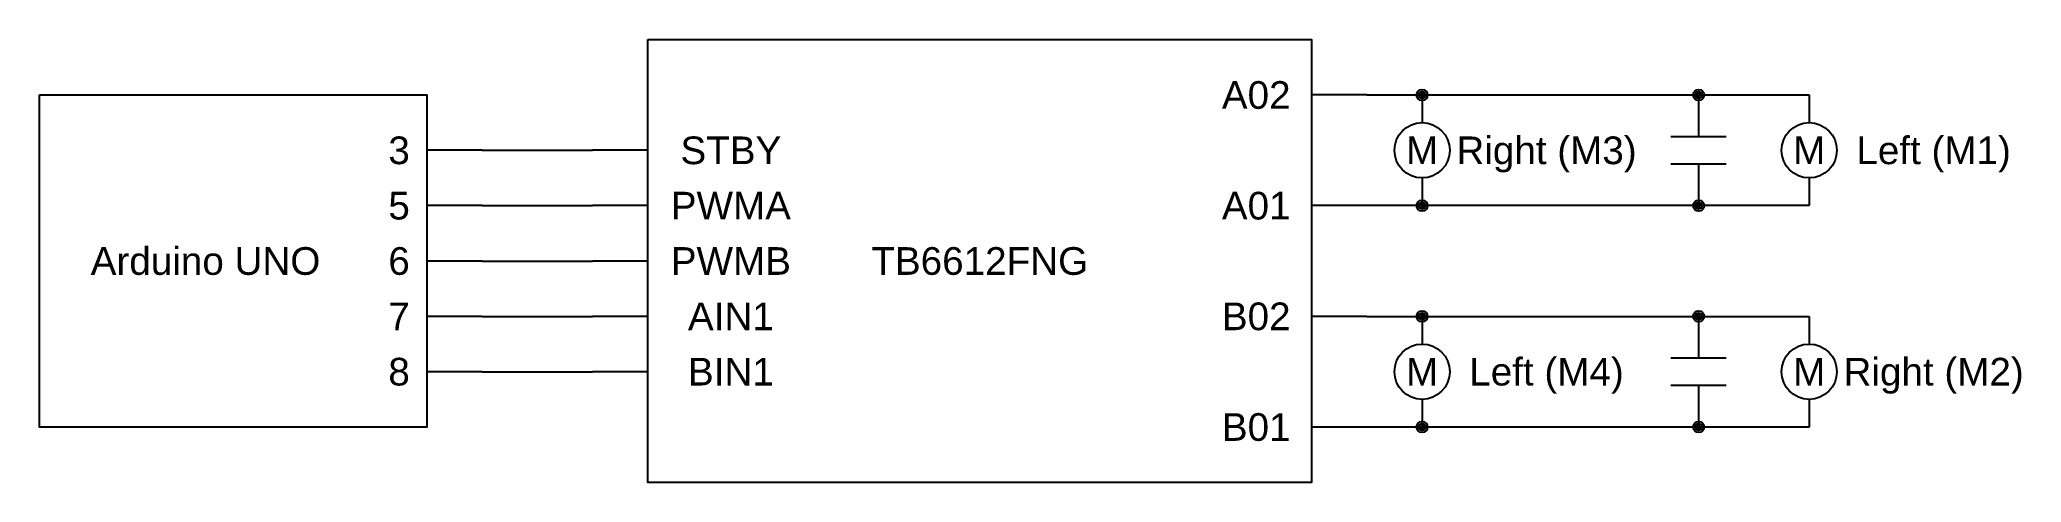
# Model space of a CAD drawing. Header units: millimetres. Extents: x 50 to 408, y 50 to 130.
import ezdxf

# ---------------------------------------------------------------- set-up
doc = ezdxf.new("R2010")
doc.units = ezdxf.units.MM
doc.layers.add('SYMS', color=7, linetype='Continuous')
doc.styles.get("Standard").update_dxf_attribs({"font": 'arial.ttf'})

# ---------------------------------------------------------------- blocks, each defined once
blk = doc.blocks.new('WDDOT')
for radius in [0.03, 0.0187, 0.00929]:
    blk.add_circle((0, 0), radius)

msp = doc.modelspace()

# ---------------------------------------------------------------- linework, layer by layer
for p, q in [((290, 120), (280, 120)), ((290, 120), (370, 120)), ((300, 120), (300, 115)), ((350, 120), (350, 112.5)), ((370, 120), (370, 115)), ((345, 112.5), (355, 112.5)), ((130, 110), (120, 110)), ((130, 110), (150, 110)), ((160, 110), (150, 110)), ((300, 105), (300, 100)), ((355, 107.5), (345, 107.5)), ((350, 107.5), (350, 100)), ((370, 105), (370, 100)), ((130, 100), (120, 100)), ((130, 100), (150, 100)), ((160, 100), (150, 100)), ((290, 100), (280, 100)), ((370, 100), (290, 100)), ((130, 90), (120, 90)), ((130, 90), (150, 90)), ((160, 90), (150, 90)), ((130, 80), (120, 80)), ((130, 80), (150, 80)), ((160, 80), (150, 80)), ((290, 80), (280, 80)), ((290, 80), (370, 80)), ((300, 80), (300, 75)), ((350, 80), (350, 72.5)), ((370, 80), (370, 75)), ((345, 72.5), (355, 72.5)), ((130, 70), (120, 70)), ((130, 70), (150, 70)), ((160, 70), (150, 70)), ((300, 65), (300, 60)), ((355, 67.5), (345, 67.5)), ((350, 67.5), (350, 60)), ((370, 65), (370, 60)), ((290, 60), (280, 60)), ((370, 60), (290, 60))]:
    msp.add_line(p, q)
for points in [[(160, 130), (280, 130), (280, 50), (160, 50)], [(50, 120), (120, 120), (120, 60), (50, 60)]]:
    msp.add_lwpolyline(points, close=True)
for centre in [(300, 110), (370, 110), (300, 70), (370, 70)]:
    msp.add_circle(centre, 5)

# ---------------------------------------------------------------- block references
at = {"layer": 'SYMS', "xscale": 33.33333333333207, "yscale": 33.33333333333207, "zscale": 33.33333333333207}
for p in [(300, 120), (350, 120), (300, 100), (350, 100), (300, 80), (350, 80), (300, 60), (350, 60)]:
    msp.add_blockref('WDDOT', p, dxfattribs=at)

# ---------------------------------------------------------------- texts
at = {"char_height": 5, "attachment_point": 1}
for s, width, heights, insert in [('\\pxqc;A02', 10, [10], (265, 122.5)), ('\\pxqc;3', 10, [0], (110, 112.5)), ('\\pxqc;STBY', 10, [0], (170, 112.5)), ('\\pxqc;M', 10, [10], (295, 112.5)), ('\\pxqc;Right (M3)', 35, [10], (305, 112.5)), ('\\pxqc;M', 10, [10], (365, 112.5)), ('\\pxqc;Left (M1)', 35, [10], (375, 112.5)), ('\\pxqc;5', 10, [0], (110, 102.5)), ('\\pxqc;PWMA', 10, [0], (170, 102.5)), ('\\pxqc;A01', 10, [10], (265, 102.5)), ('\\pxqc;Arduino UNO', 50, [0], (55, 92.5)), ('\\pxqc;6', 10, [0], (110, 92.5)), ('\\pxqc;PWMB', 10, [0], (170, 92.5)), ('\\pxqc;TB6612FNG', 50, [0], (195, 92.5)), ('\\pxqc;7', 10, [0], (110, 82.5)), ('\\pxqc;AIN1', 10, [0], (170, 82.5)), ('\\pxqc;B02', 10, [10], (265, 82.5)), ('\\pxqc;8', 10, [0], (110, 72.5)), ('\\pxqc;BIN1', 10, [0], (170, 72.5)), ('\\pxqc;M', 10, [10], (295, 72.5)), ('\\pxqc;Left (M4)', 35, [10], (305, 72.5)), ('\\pxqc;M', 10, [10], (365, 72.5)), ('\\pxqc;Right (M2)', 35, [10], (375, 72.5)), ('\\pxqc;B01', 10, [10], (265, 62.5))]:
    msp.add_mtext_dynamic_manual_height_columns(s, width=width, gutter_width=12.5, heights=heights, dxfattribs=dict(at, insert=insert))

doc.saveas('drawing.dxf')
